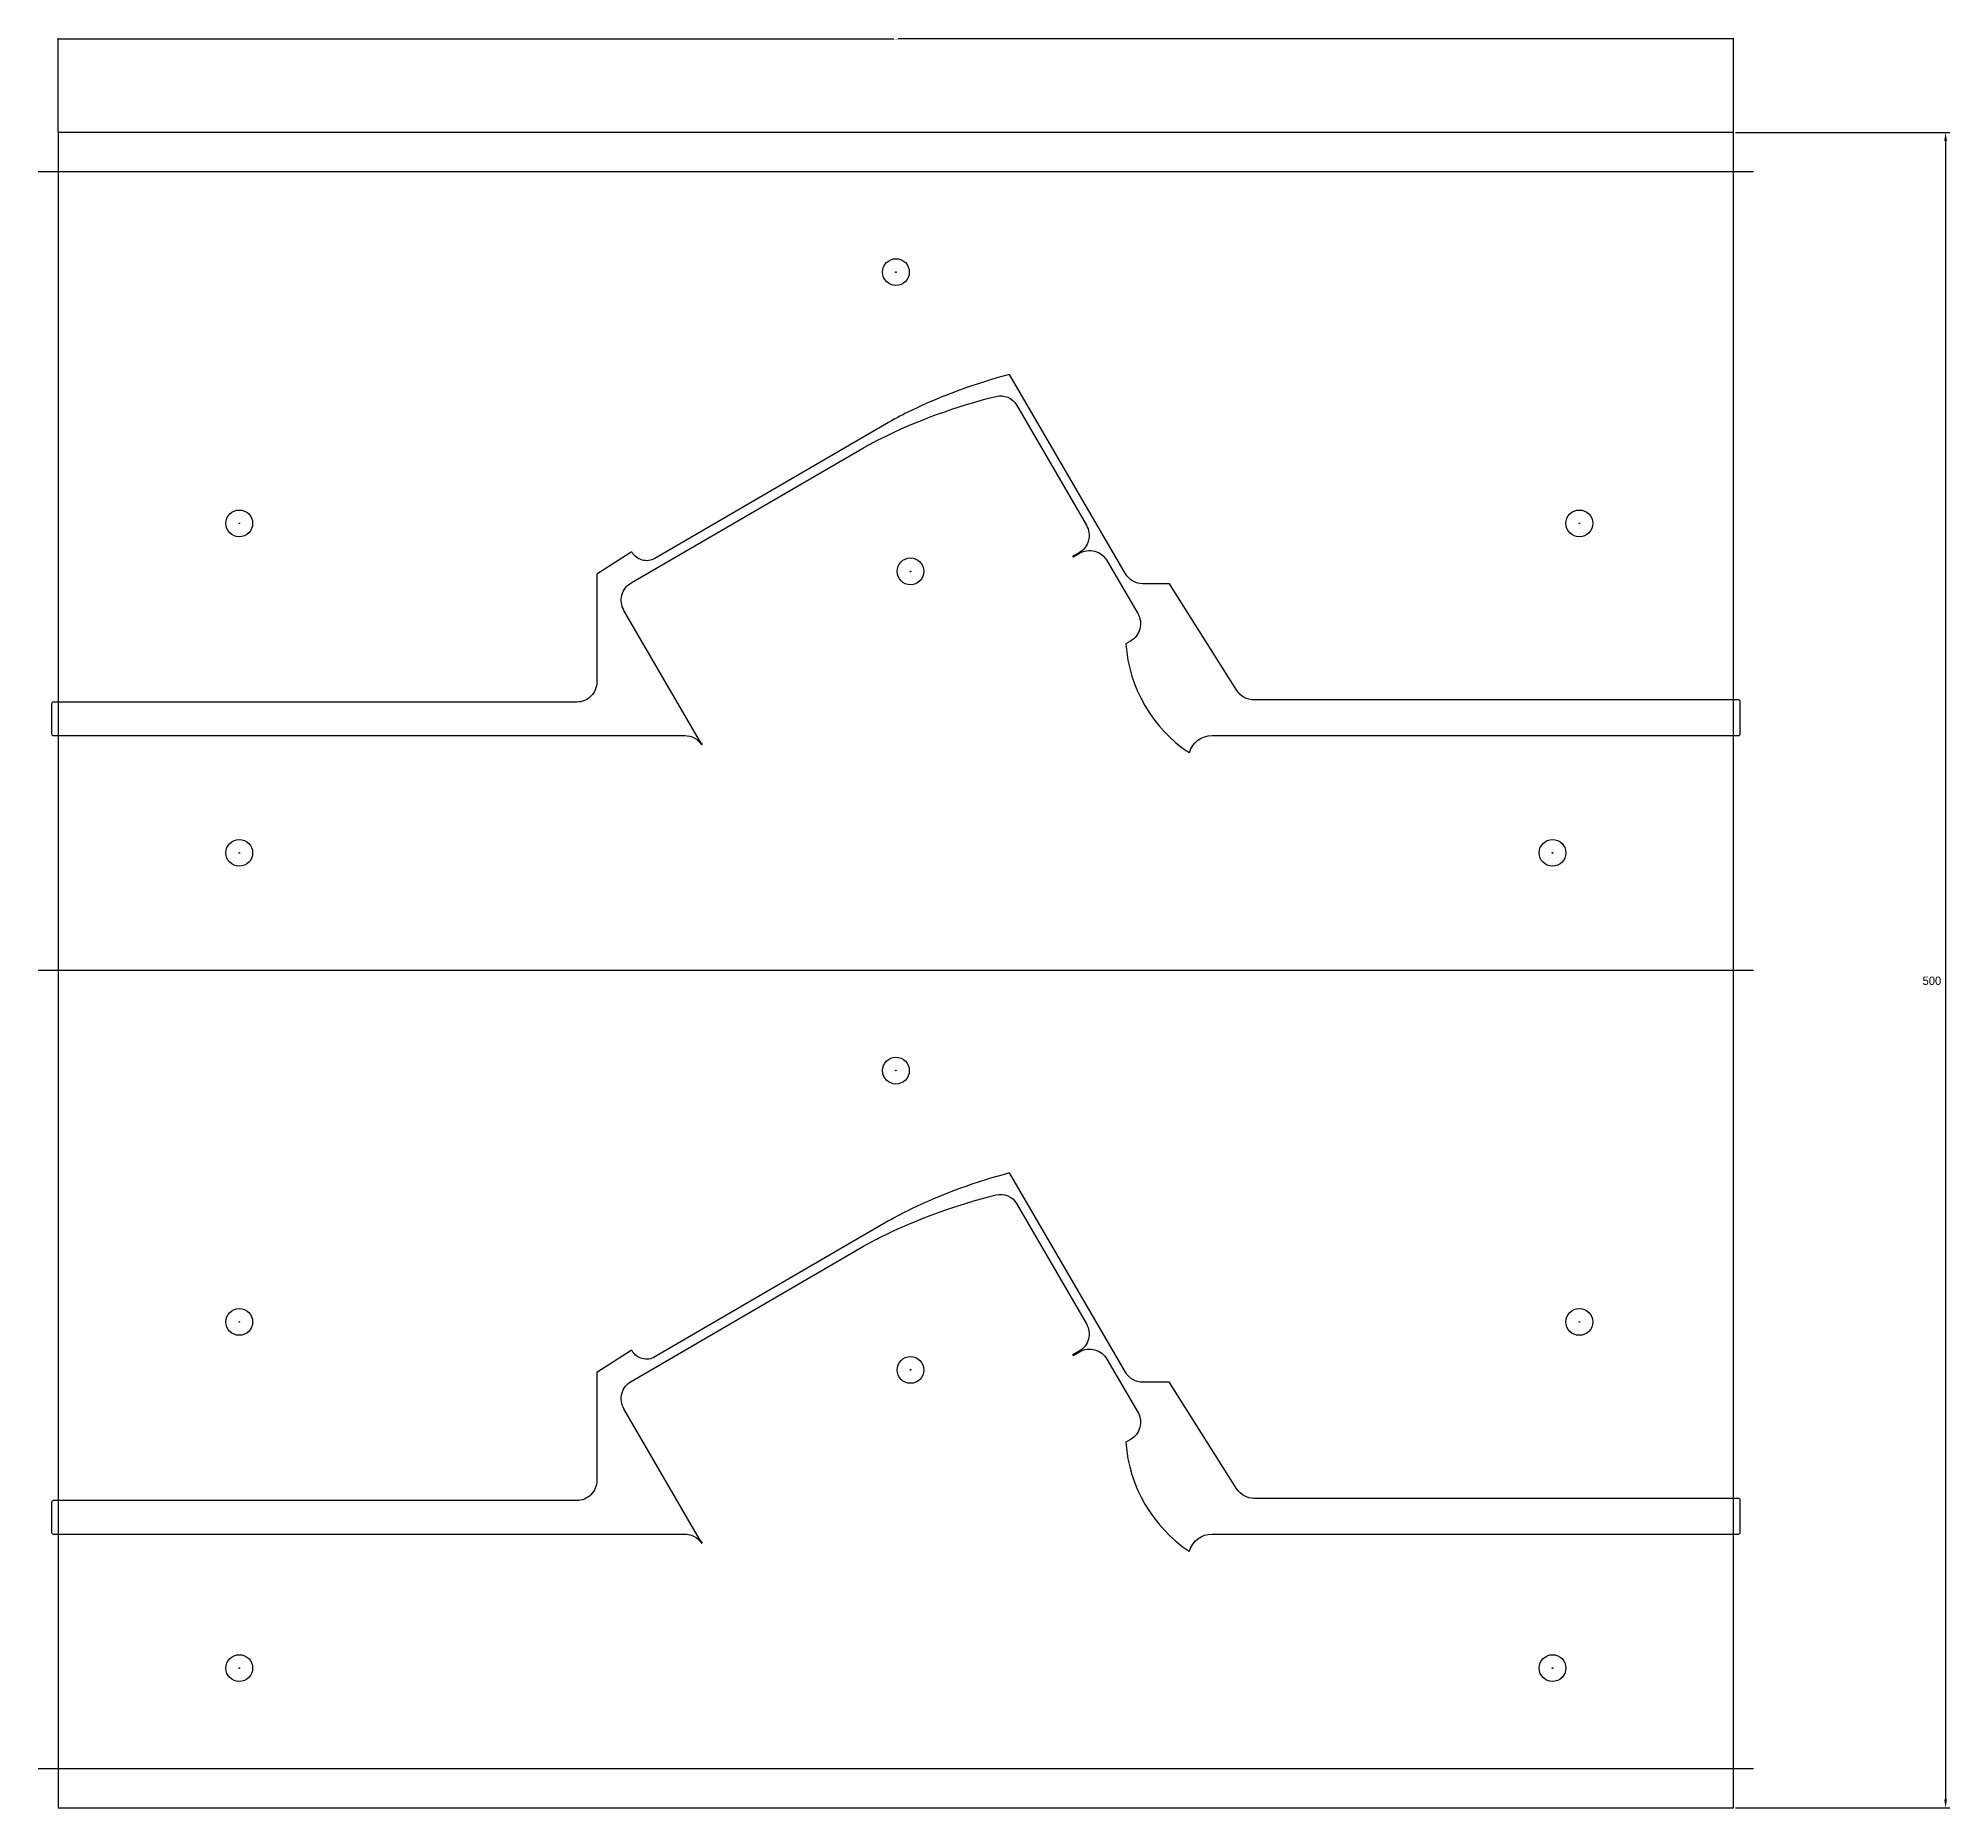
# Model space of a CAD drawing. Extents: x -6 to 565, y 0 to 528.
import ezdxf

# ---------------------------------------------------------------- set-up
doc = ezdxf.new("R2010")
doc.units = 0
doc.layers.get('0').update_dxf_attribs({"linetype": 'CONTINUOUS'})
doc.layers.get('DEFPOINTS').update_dxf_attribs({"linetype": 'CONTINUOUS'})
doc.dimstyles.get("Standard").update_dxf_attribs({"dimtxt": 0.18, "dimasz": 0.18, "dimexe": 0.18, "dimexo": 0.0625, "dimgap": 0.09, "dimtad": 0, "dimtih": 1, "dimtoh": 1, "dimzin": 0, "dimcen": 0.09, "dimazin": 3, "dimtfac": 1, "dimtofl": 0, "dimtmove": 0, "dimatfit": 3})

# ---------------------------------------------------------------- blocks, each defined once
blk = doc.blocks.new('*D5')
at = {"color": 0}
for p, q in [((0, 500.06), (0, 528.13)), ((0.18, 527.95), (249.37, 527.95)), ((499.82, 527.95), (250.63, 527.95)), ((500, 500.06), (500, 528.13))]:
    blk.add_line(p, q, dxfattribs=at)
for points in [[(0.18, 527.98), (0.18, 527.92), (0, 527.95)], [(499.82, 527.98), (499.82, 527.92), (500, 527.95)]]:
    blk.add_solid(points, dxfattribs=at)
at = {"layer": 'DEFPOINTS', "color": 0}
for p in [(500, 527.95), (0, 500), (500, 500)]:
    blk.add_point(p, dxfattribs=at)
at = {"color": 0}
blk.add_text('500.0000', height=0.18, dxfattribs=at).set_placement((249.64, 527.63))
blk = doc.blocks.new('*D3')
at = {"color": 0}
for p, q in [((500.63, 500), (564.57, 500)), ((563.32, 497.5), (563.32, 2.5)), ((500.63, 0), (564.57, 0))]:
    blk.add_line(p, q, dxfattribs=at)
for points in [[(562.9, 497.5), (563.73, 497.5), (563.32, 500)], [(562.9, 2.5), (563.73, 2.5), (563.32, 0)]]:
    blk.add_solid(points, dxfattribs=at)
at = {"layer": 'DEFPOINTS', "color": 0}
for p in [(500, 500), (500, 0), (563.32, 0)]:
    blk.add_point(p, dxfattribs=at)
at = {"color": 0}
blk.add_text('500', height=2.5, dxfattribs=at).set_placement((556.44, 245.57))

msp = doc.modelspace()

# ---------------------------------------------------------------- linework, layer by layer
for p, q in [((-6, 488.321), (506, 488.321)), ((-6, 11.679), (506, 11.679))]:
    msp.add_line(p, q)
msp.add_lwpolyline([(500, 0), (500, 500), (0, 500), (0, 0)], close=True)
for points in [[(318.634, 347.329, 0.2296253), (337.489, 314.914, 0.5072664), (337.641, 314.969, -0.3328442), (344.357, 319.997), (501.5, 319.997, 0.4142136), (502, 320.497), (502, 330.165, 0.4142136), (501.5, 330.665), (356.867, 330.665, -0.2568885), (351.8, 333.453), (331.627, 365.275, 0.2568885), (331.542, 365.321), (323.712, 365.321, -0.2670816), (318.525, 368.305), (283.931, 427.778, 0.0474158), (254.614, 417.031, 0.0201726), (247.841, 413.448), (178.092, 372.877, -0.4142136), (171.256, 374.685, 0.4272372), (170.975, 374.753), (160.772, 368.197, 0.2552618), (160.726, 368.113), (160.726, 335.997, -0.4142136), (154.726, 329.997), (-1.5, 329.997, 0.4142136), (-2, 329.497), (-2, 320.497, 0.4142136), (-1.5, 319.997), (187, 319.997, -0.2495528), (191.977, 317.348, 1.0468654), (192.138, 317.467, -0.0393445), (191.422, 318.501), (168.821, 357.356, -0.4142136), (170.99, 365.559), (240.372, 405.917, -0.017789), (245.59, 408.709, -0.0528793), (279.908, 421.237, -0.3337015), (285.993, 418.665), (306.869, 382.776, -0.4142136), (304.699, 374.573), (302.861, 373.504, 1), (302.961, 373.331), (304.8, 374.4, -0.4142136), (313.003, 372.23), (322.204, 356.412, -0.4142136), (320.034, 348.209), (318.684, 347.423, 0.2873842)], [(318.634, 109.008, 0.2296253), (337.489, 76.593, 0.5072664), (337.641, 76.648, -0.3328442), (344.357, 81.676), (501.5, 81.676, 0.4142136), (502, 82.176), (502, 91.844, 0.4142136), (501.5, 92.344), (356.867, 92.344, -0.2568885), (351.8, 95.132), (331.627, 126.954, 0.2568885), (331.542, 127.001), (323.712, 127.001, -0.2670816), (318.525, 129.984), (283.931, 189.458, 0.0474158), (254.614, 178.71, 0.0201726), (247.841, 175.128), (178.092, 134.557, -0.4142136), (171.256, 136.365, 0.4272372), (170.975, 136.432), (160.772, 129.877, 0.2552618), (160.726, 129.793), (160.726, 97.676, -0.4142136), (154.726, 91.676), (-1.5, 91.676, 0.4142136), (-2, 91.176), (-2, 82.176, 0.4142136), (-1.5, 81.676), (187, 81.676, -0.2495528), (191.977, 79.027, 1.0468654), (192.138, 79.146, -0.0393445), (191.422, 80.18), (168.821, 119.035, -0.4142136), (170.99, 127.239), (240.372, 167.596, -0.017789), (245.59, 170.388, -0.0528793), (279.908, 182.916, -0.3337015), (285.993, 180.345), (306.869, 144.456, -0.4142136), (304.699, 136.252), (302.861, 135.183, 1), (302.961, 135.01), (304.8, 136.079, -0.4142136), (313.003, 133.91), (322.204, 118.091, -0.4142136), (320.034, 109.888), (318.684, 109.102, 0.2873842)]]:
    msp.add_lwpolyline(points, format="xyb", close=True)
msp.add_lwpolyline([(-6, 250), (506, 250)])
for centre, radius in [((250, 458.321), 4), ((250, 458.321), 0.1), ((54, 383.321), 4), ((54, 383.321), 0.1), ((454, 383.321), 4), ((454, 383.321), 0.1), ((254.354, 369.006), 4), ((254.354, 369.006), 0.1), ((54, 284.998), 4), ((446, 284.998), 4), ((54, 284.998), 0.1), ((446, 284.998), 0.1), ((250, 220), 4), ((250, 220), 0.1), ((54, 145), 4), ((454, 145), 4), ((54, 145), 0.1), ((454, 145), 0.1), ((254.354, 130.686), 4), ((254.354, 130.686), 0.1), ((54, 41.678), 4), ((446, 41.678), 4), ((54, 41.678), 0.1), ((446, 41.678), 0.1)]:
    msp.add_circle(centre, radius)

# ---------------------------------------------------------------- dimensions: what is measured, and where the dimension line sits
dim = msp.add_linear_dim(base=(500, 527.945), p1=(0, 500), p2=(500, 500), dimstyle='Standard', override={"dimtmove": 0, "dimtzin": 0})
dim.commit()
dim.dimension.update_dxf_attribs({"geometry": '*D5', "text_midpoint": (250, 527.945)})
dim = msp.add_linear_dim(base=(563.318, 0), p1=(500, 500), p2=(500, 0), angle=90, dimstyle='Standard', override={"dimtmove": 0, "dimtzin": 0})
dim.commit()
dim.dimension.update_dxf_attribs({"geometry": '*D3', "text_midpoint": (561.443, 250)})

doc.saveas('drawing.dxf')
